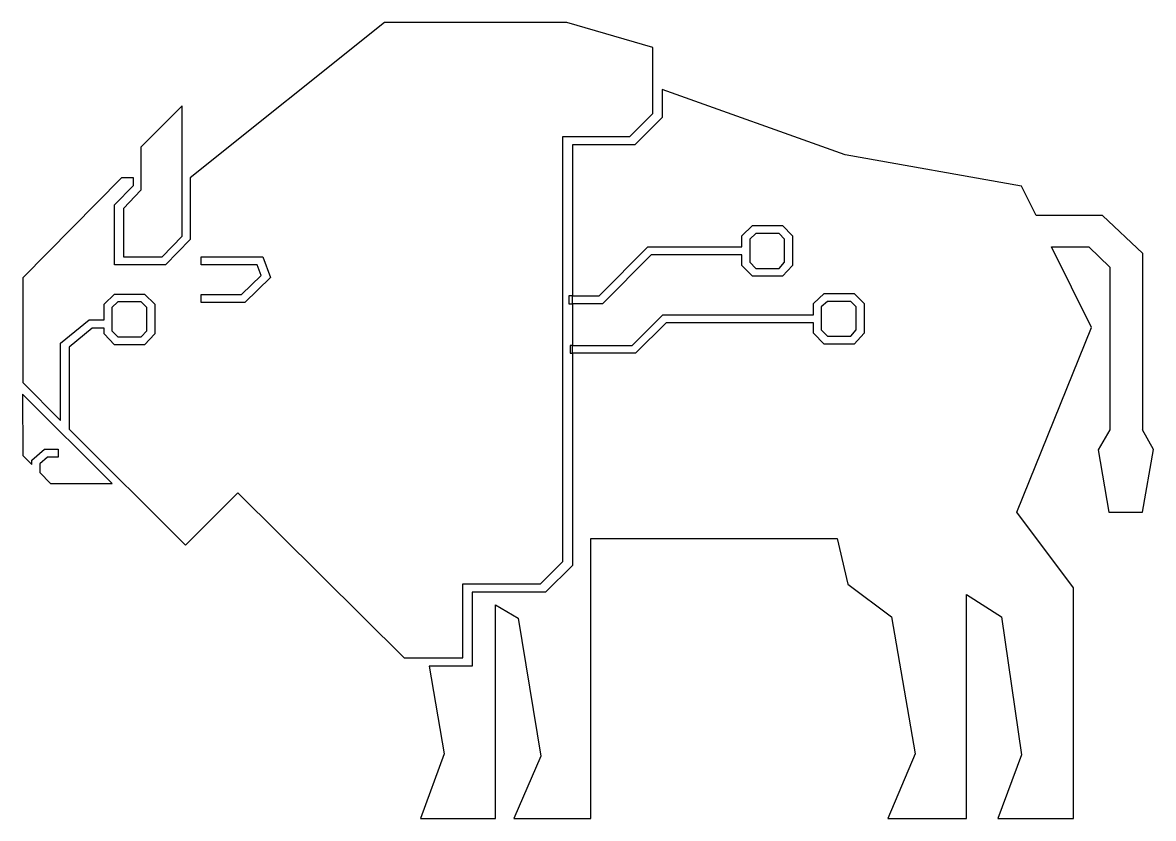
# Model space of a CAD drawing. Extents: x 6.2 to 93.9, y 949.3 to 1011.
import ezdxf

# ---------------------------------------------------------------- set-up
doc = ezdxf.new("R2010")
doc.units = 0
doc.layers.add('Layer_1', color=7, linetype='CONTINUOUS')

msp = doc.modelspace()

# ---------------------------------------------------------------- linework, layer by layer
at = {"layer": 'Layer_1', "color": 7}
for points in [[(34.2544, 1010.997), (19.2027, 998.973), (19.2027, 994.1728), (17.2848, 992.2276), (13.3255, 992.2276), (13.3255, 996.8645), (14.795, 998.3688), (14.795, 998.9583), (13.8744, 998.9583), (6.2156, 991.2031), (6.2156, 983.1021), (9.1545, 980.145), (9.1545, 986.1318), (11.3748, 987.9617), (12.5195, 987.9617), (12.5195, 989.1595), (13.343, 989.9529), (15.6463, 989.9529), (16.4537, 989.1595), (16.4537, 986.8547), (15.6463, 986.0187), (13.343, 986.0187), (12.5195, 986.8547), (12.5195, 987.2982), (11.6116, 987.2982), (9.818, 985.8217), (9.818, 979.4863), (18.8277, 970.4823), (22.9002, 974.5499), (35.7979, 961.7367), (40.3237, 961.7367), (40.3237, 967.4714), (46.3524, 967.4714), (48.0971, 969.2259), (48.0971, 1002.1676), (53.2668, 1002.1676), (55.0638, 1003.959), (55.0638, 1009.0798), (48.3904, 1010.997)], [(55.7902, 1005.8133), (55.7902, 1003.6433), (53.6614, 1001.5222), (48.8227, 1001.5222), (48.8227, 989.8104), (50.9075, 989.8104), (54.6867, 993.6021), (61.9614, 993.6021), (61.9614, 994.4675), (62.7981, 995.2609), (65.1029, 995.2609), (65.8949, 994.4675), (65.8949, 992.1627), (65.1029, 991.3267), (62.7981, 991.3267), (61.9614, 992.1627), (61.9614, 992.9861), (54.943, 992.9861), (51.1631, 989.1937), (48.8227, 989.1937), (48.8227, 985.9712), (53.4582, 985.9712), (55.8286, 988.3409), (67.5069, 988.3409), (67.5069, 989.2209), (68.3541, 990.0004), (70.6588, 990.0004), (71.4411, 989.2209), (71.4411, 986.9162), (70.6588, 986.0662), (68.3541, 986.0662), (67.5069, 986.9162), (67.5069, 987.7242), (56.0849, 987.7242), (53.7159, 985.3545), (48.8227, 985.3545), (48.8227, 968.9123), (46.7484, 966.8261), (41.0493, 966.8261), (41.0493, 961.0907), (37.713, 961.0907), (38.8779, 954.3139), (37.0474, 949.2957), (42.8568, 949.2957), (42.8568, 965.8511), (44.614, 964.8153), (46.3818, 954.1316), (44.2774, 949.2957), (50.2636, 949.2957), (50.2636, 971.0033), (69.3535, 971.0033), (70.177, 967.4463), (73.5643, 964.9229), (75.3949, 954.3139), (73.2891, 949.2957), (79.3779, 949.2957), (79.3779, 966.6599), (82.0871, 964.9229), (83.6313, 954.2231), (81.8007, 949.2957), (87.678, 949.2957), (87.678, 967.1788), (83.2856, 973.0413), (89.0546, 987.3499), (85.9682, 993.6049), (88.8667, 993.6049), (90.487, 992.0251), (90.487, 979.4228), (89.5888, 977.8821), (90.4039, 973.0469), (93.0083, 973.0469), (93.8639, 977.8863), (93.0083, 979.4312), (93.0413, 979.4312), (93.0413, 993.086), (89.9277, 996.0312), (84.7713, 996.0312), (83.644, 998.3151), (69.9606, 1000.7435)], [(18.5867, 1004.5366), (15.3635, 1001.333), (15.3635, 997.9931), (14.0365, 996.5942), (14.0365, 992.8437), (17.0327, 992.8437), (18.5867, 994.427)], [(63.0537, 994.6449), (62.5774, 994.2126), (62.5774, 992.4197), (63.0537, 991.9434), (64.8466, 991.9434), (65.2796, 992.4197), (65.2796, 994.2126), (64.8466, 994.6449)], [(20.0569, 992.8437), (24.8208, 992.8437), (25.4145, 991.2219), (23.4275, 989.2894), (20.0569, 989.2894), (20.0569, 989.9047), (23.1753, 989.9047), (24.6993, 991.3839), (24.3885, 992.2276), (20.0569, 992.2276)], [(48.8227, 989.1937), (48.8227, 989.8104), (48.5636, 989.8104), (48.5636, 989.1937)], [(13.5986, 989.3367), (13.1362, 988.9036), (13.1362, 987.1108), (13.5986, 986.6352), (15.3914, 986.6352), (15.8377, 987.1108), (15.8377, 988.9036), (15.3914, 989.3367)], [(68.6097, 989.3837), (68.1229, 988.9653), (68.1229, 987.1725), (68.6097, 986.6822), (70.4025, 986.6822), (70.8251, 987.1725), (70.8251, 988.9653), (70.4025, 989.3837)], [(48.8227, 985.3545), (48.8227, 985.9712), (48.6439, 985.9712), (48.6439, 985.3545)], [(6.2093, 982.2002), (6.2193, 977.4384), (6.9275, 976.7386), (6.9275, 977.0829), (7.9102, 977.914), (8.9662, 977.914), (8.9662, 977.298), (8.1323, 977.298), (7.5443, 976.7924), (7.5443, 976.1212), (8.3712, 975.2593), (13.1414, 975.2593)]]:
    msp.add_lwpolyline(points, close=True, dxfattribs=at)

doc.saveas('drawing.dxf')
